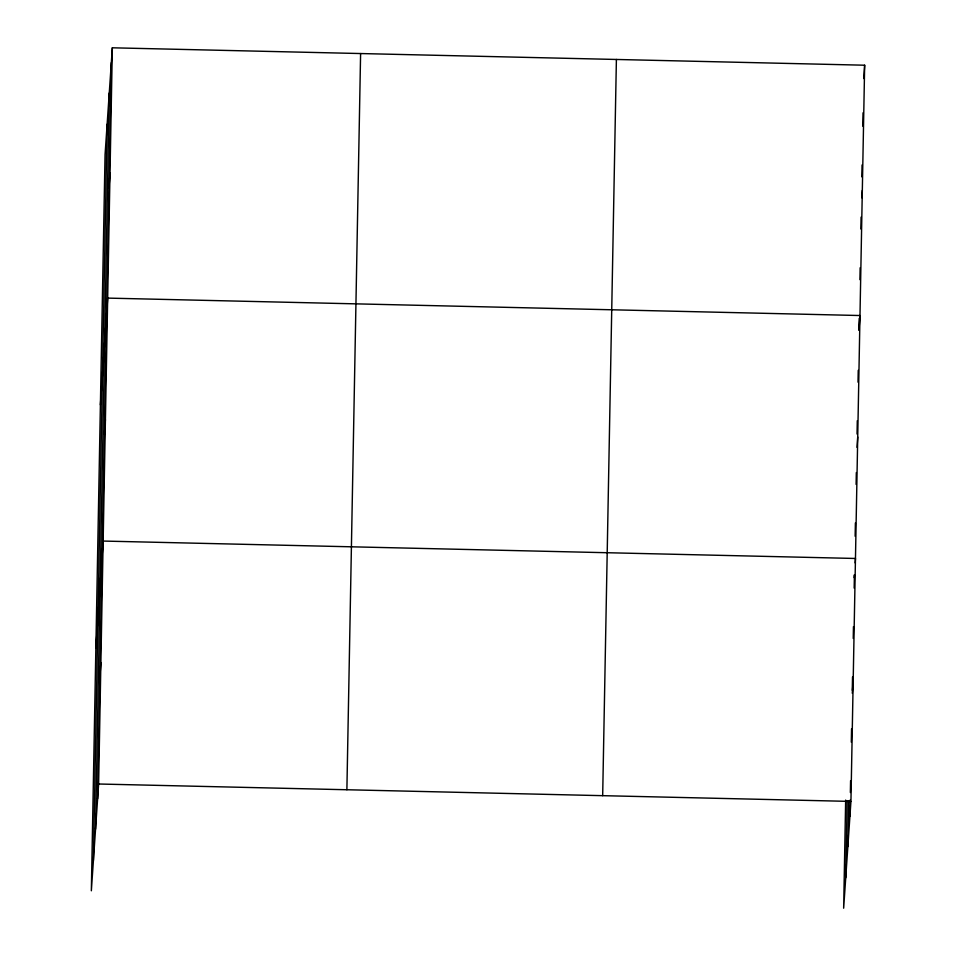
<?xml version="1.0" encoding="UTF-8"?>
<svg xmlns="http://www.w3.org/2000/svg" width="956" height="956" viewBox="0 0 956 956"><rect width="100%" height="100%" fill="white"/><g stroke="black" fill="none" stroke-linecap="round" stroke-linejoin="round"><path stroke-width="1.43" d="M93.413 860.436L107.132 124.232M95.552 829.163L109.271 92.959M97.62 798.81L111.338 62.618M112.342 47.8L105.064 154.585L91.346 890.789L98.623 784.004L112.342 47.8L864.654 65.211L850.936 801.415L843.658 908.2L845.666 800.064M346.885 789.752L360.603 53.548M602.674 795.667L616.393 59.463M845.725 877.847L847.159 800.817M847.853 846.586L848.713 800.662M849.92 816.233L850.231 799.933M850.362 792.524L850.589 780.682M851.306 742.167L851.557 728.831M852.274 690.316L852.525 676.979M853.242 638.465L853.457 626.61M854.174 588.095L854.425 574.771L854.162 577.615M855.142 536.256L855.393 522.92M856.11 484.405L856.325 472.551M857.042 434.036L857.293 420.7M858.01 382.185L858.237 370.342M859.205 318.42L858.978 330.334L859.994 315.528L107.681 298.105L100.404 404.89M859.922 279.678L860.149 267.764M860.866 229.022L861.093 217.108M861.834 176.872L862.061 164.958M862.778 126.216L863.029 112.808M109.008 187.77L110.012 172.952M104.407 434.394L105.411 419.576M95.875 647.833L103.152 541.06L855.465 558.471L855.154 562.917M99.878 677.338L100.894 662.532M863.746 78.547L864.654 65.211M861.822 197.773L862.324 190.375M857.018 447.372L857.723 437M852.286 693.279L853.194 679.943M98.623 784.004L850.936 801.415"/></g></svg>
